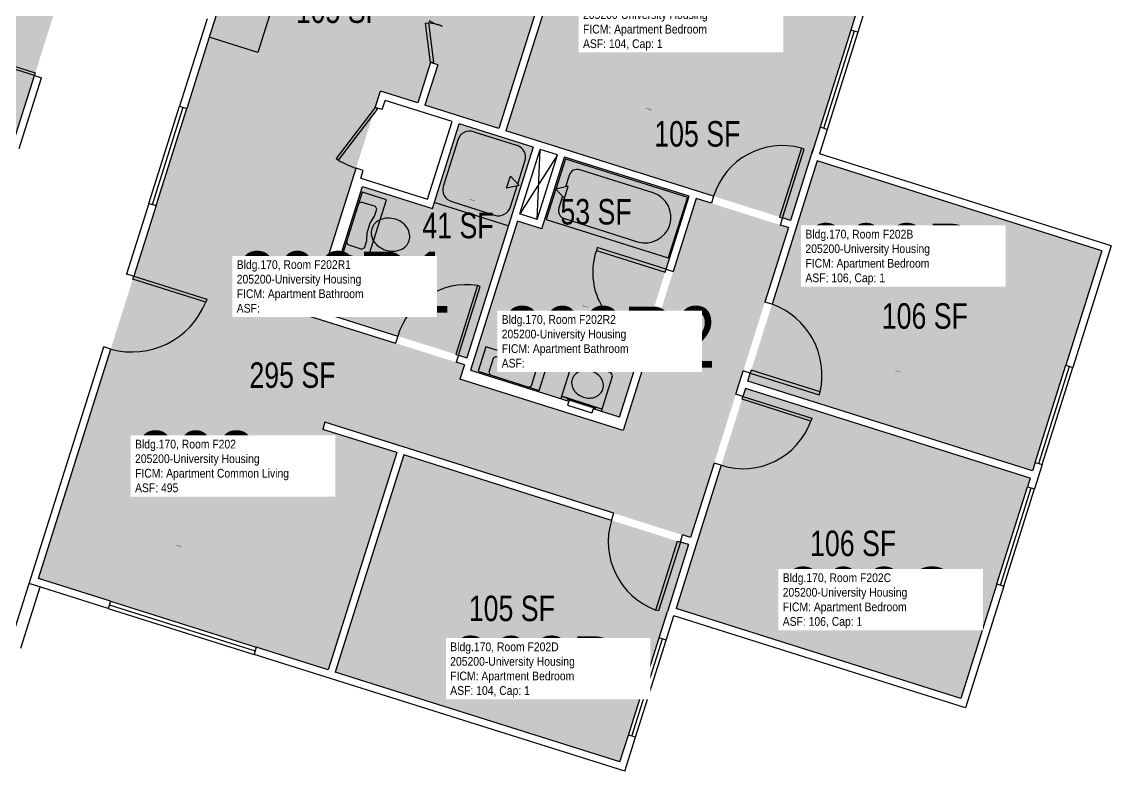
# Model space of a CAD drawing. Header units: inches. Extents: x -56 to 1185, y -144 to 3121.
# Drawn here: x 558 to 1071, y 2172 to 2525 of the extents above; entities that cross this region are included whole.
import ezdxf
from ezdxf.enums import TextEntityAlignment as Align

# ---------------------------------------------------------------- set-up
doc = ezdxf.new("R2010")
doc.units = ezdxf.units.IN
doc.header["$LTSCALE"] = 10
doc.header["$MEASUREMENT"] = 0
for name, color, linetype in [('A-DOOR', 2, 'CONTINUOUS'), ('A-FLOR', 3, 'CONTINUOUS'), ('A-GLAZ', 1, 'CONTINUOUS'), ('A-IDEN-RNUM', 7, 'CONTINUOUS'), ('A-IDEN-SNUM', 4, 'CONTINUOUS'), ('A-IDEN-VNUM', 4, 'CONTINUOUS'), ('A-WALL', 5, 'CONTINUOUS'), ('AREA-TEXT', 3, 'CONTINUOUS'), ('P-SANR-FIXT', 2, 'CONTINUOUS'), ('Rooms-Category-Color', 7, 'CONTINUOUS'), ('Rooms-College-Color', 7, 'CONTINUOUS'), ('Rooms-Department-Color', 7, 'CONTINUOUS'), ('Rooms-Division-Color', 7, 'CONTINUOUS'), ('Rooms-Information', 7, 'CONTINUOUS')]:
    doc.layers.add(name, color=color, linetype=linetype)
doc.styles.add('CP_AREA', font='arial.ttf', dxfattribs={"height": 15})
doc.styles.add('CP_ROOMSNUMBER', font='arial.ttf', dxfattribs={"height": 1})
doc.styles.add('CP_ROOMVNUMBER', font='arial.ttf', dxfattribs={"width": 0.85, "height": 0.075})

msp = doc.modelspace()

# ---------------------------------------------------------------- hatches: boundary and pattern name
at = {"layer": 'Rooms-Category-Color', "true_color": 0x728ef3}
for points in [[(255.86, 2476.53), (301.86, 2622.45), (474.01, 2568.19), (475.06, 2571.52), (440.25, 2582.5), (472.5, 2684.79), (608.88, 2641.79), (528.53, 2386.91), (447.94, 2412.31), (481.31, 2518.17), (408.35, 2541.18), (410.45, 2547.85), (333.68, 2572.06), (299.25, 2462.85)], [(814.87, 2576.85), (782.63, 2474.57), (747.82, 2485.54), (753.83, 2504.61), (750.49, 2505.67), (744.48, 2486.59), (646.24, 2517.56), (678.49, 2619.85), (776.72, 2588.88), (761.31, 2540), (764.65, 2538.95), (780.06, 2587.83), (814.87, 2576.85)], [(919.98, 2431.26), (952.23, 2533.55), (818.23, 2575.79), (785.98, 2473.5)], [(918.91, 2427.93), (872.91, 2282.01), (700.76, 2336.28), (699.71, 2332.94), (734.52, 2321.97), (702.28, 2219.68), (565.89, 2262.67), (646.24, 2517.56), (726.84, 2492.15), (693.47, 2386.29), (766.42, 2363.29), (764.32, 2356.61), (841.09, 2332.41), (875.52, 2441.61)], [(798.74, 2465.82), (767.47, 2366.63), (699.76, 2387.97), (718.44, 2447.22), (751.34, 2436.85), (763.93, 2476.79)], [(872.18, 2442.67), (839.4, 2338.7), (769.31, 2360.8), (791.44, 2431.02), (802.89, 2427.41), (813.53, 2461.16)], [(899.79, 2355.58), (932.49, 2459.29), (1066.49, 2417.05), (1033.79, 2313.33)], [(866.04, 2248.52), (898.74, 2352.24), (1032.74, 2309.99), (1000.04, 2206.28)], [(737.87, 2320.91), (705.63, 2218.62), (839.62, 2176.38), (871.87, 2278.66)]]:
    msp.add_hatch(color=171, dxfattribs=at).paths.add_polyline_path(points)
at = {"layer": 'Rooms-College-Color', "true_color": 0xadadad}
for points in [[(255.86, 2476.53), (301.86, 2622.45), (474.01, 2568.19), (475.06, 2571.52), (440.25, 2582.5), (472.5, 2684.79), (608.88, 2641.79), (528.53, 2386.91), (447.94, 2412.31), (481.31, 2518.17), (408.35, 2541.18), (410.45, 2547.85), (333.68, 2572.06), (299.25, 2462.85)], [(814.87, 2576.85), (782.63, 2474.57), (747.82, 2485.54), (753.83, 2504.61), (750.49, 2505.67), (744.48, 2486.59), (646.24, 2517.56), (678.49, 2619.85), (776.72, 2588.88), (761.31, 2540), (764.65, 2538.95), (780.06, 2587.83), (814.87, 2576.85)], [(919.98, 2431.26), (952.23, 2533.55), (818.23, 2575.79), (785.98, 2473.5)], [(918.91, 2427.93), (872.91, 2282.01), (700.76, 2336.28), (699.71, 2332.94), (734.52, 2321.97), (702.28, 2219.68), (565.89, 2262.67), (646.24, 2517.56), (726.84, 2492.15), (693.47, 2386.29), (766.42, 2363.29), (764.32, 2356.61), (841.09, 2332.41), (875.52, 2441.61)], [(798.74, 2465.82), (767.47, 2366.63), (699.76, 2387.97), (718.44, 2447.22), (751.34, 2436.85), (763.93, 2476.79)], [(872.18, 2442.67), (839.4, 2338.7), (769.31, 2360.8), (791.44, 2431.02), (802.89, 2427.41), (813.53, 2461.16)], [(899.79, 2355.58), (932.49, 2459.29), (1066.49, 2417.05), (1033.79, 2313.33)], [(866.04, 2248.52), (898.74, 2352.24), (1032.74, 2309.99), (1000.04, 2206.28)], [(737.87, 2320.91), (705.63, 2218.62), (839.62, 2176.38), (871.87, 2278.66)]]:
    msp.add_hatch(color=253, dxfattribs=at).paths.add_polyline_path(points)
at = {"layer": 'Rooms-Department-Color', "true_color": 0x604aed}
for points in [[(255.86, 2476.53), (301.86, 2622.45), (474.01, 2568.19), (475.06, 2571.52), (440.25, 2582.5), (472.5, 2684.79), (608.88, 2641.79), (528.53, 2386.91), (447.94, 2412.31), (481.31, 2518.17), (408.35, 2541.18), (410.45, 2547.85), (333.68, 2572.06), (299.25, 2462.85)], [(814.87, 2576.85), (782.63, 2474.57), (747.82, 2485.54), (753.83, 2504.61), (750.49, 2505.67), (744.48, 2486.59), (646.24, 2517.56), (678.49, 2619.85), (776.72, 2588.88), (761.31, 2540), (764.65, 2538.95), (780.06, 2587.83), (814.87, 2576.85)], [(919.98, 2431.26), (952.23, 2533.55), (818.23, 2575.79), (785.98, 2473.5)], [(918.91, 2427.93), (872.91, 2282.01), (700.76, 2336.28), (699.71, 2332.94), (734.52, 2321.97), (702.28, 2219.68), (565.89, 2262.67), (646.24, 2517.56), (726.84, 2492.15), (693.47, 2386.29), (766.42, 2363.29), (764.32, 2356.61), (841.09, 2332.41), (875.52, 2441.61)], [(798.74, 2465.82), (767.47, 2366.63), (699.76, 2387.97), (718.44, 2447.22), (751.34, 2436.85), (763.93, 2476.79)], [(872.18, 2442.67), (839.4, 2338.7), (769.31, 2360.8), (791.44, 2431.02), (802.89, 2427.41), (813.53, 2461.16)], [(899.79, 2355.58), (932.49, 2459.29), (1066.49, 2417.05), (1033.79, 2313.33)], [(866.04, 2248.52), (898.74, 2352.24), (1032.74, 2309.99), (1000.04, 2206.28)], [(737.87, 2320.91), (705.63, 2218.62), (839.62, 2176.38), (871.87, 2278.66)]]:
    msp.add_hatch(color=173, dxfattribs=at).paths.add_polyline_path(points)
at = {"layer": 'Rooms-Division-Color', "true_color": 0x604aed}
for points in [[(255.86, 2476.53), (301.86, 2622.45), (474.01, 2568.19), (475.06, 2571.52), (440.25, 2582.5), (472.5, 2684.79), (608.88, 2641.79), (528.53, 2386.91), (447.94, 2412.31), (481.31, 2518.17), (408.35, 2541.18), (410.45, 2547.85), (333.68, 2572.06), (299.25, 2462.85)], [(814.87, 2576.85), (782.63, 2474.57), (747.82, 2485.54), (753.83, 2504.61), (750.49, 2505.67), (744.48, 2486.59), (646.24, 2517.56), (678.49, 2619.85), (776.72, 2588.88), (761.31, 2540), (764.65, 2538.95), (780.06, 2587.83), (814.87, 2576.85)], [(919.98, 2431.26), (952.23, 2533.55), (818.23, 2575.79), (785.98, 2473.5)], [(918.91, 2427.93), (872.91, 2282.01), (700.76, 2336.28), (699.71, 2332.94), (734.52, 2321.97), (702.28, 2219.68), (565.89, 2262.67), (646.24, 2517.56), (726.84, 2492.15), (693.47, 2386.29), (766.42, 2363.29), (764.32, 2356.61), (841.09, 2332.41), (875.52, 2441.61)], [(798.74, 2465.82), (767.47, 2366.63), (699.76, 2387.97), (718.44, 2447.22), (751.34, 2436.85), (763.93, 2476.79)], [(872.18, 2442.67), (839.4, 2338.7), (769.31, 2360.8), (791.44, 2431.02), (802.89, 2427.41), (813.53, 2461.16)], [(899.79, 2355.58), (932.49, 2459.29), (1066.49, 2417.05), (1033.79, 2313.33)], [(866.04, 2248.52), (898.74, 2352.24), (1032.74, 2309.99), (1000.04, 2206.28)], [(737.87, 2320.91), (705.63, 2218.62), (839.62, 2176.38), (871.87, 2278.66)]]:
    msp.add_hatch(color=173, dxfattribs=at).paths.add_polyline_path(points)

# ---------------------------------------------------------------- linework, layer by layer
at = {"layer": 'A-DOOR'}
for p, q in [((748.05, 2524.1), (749.45, 2524.28)), ((750.5, 2505.66), (748.05, 2524.1)), ((749.45, 2524.28), (751.9, 2505.85)), ((564, 2499.45), (529.67, 2510.27)), ((530.09, 2511.63), (564.43, 2500.8)), ((751.9, 2505.85), (750.5, 2505.66)), ((564.43, 2500.8), (564, 2499.45)), ((724.44, 2484.52), (706.05, 2460.46)), ((707.17, 2459.6), (725.56, 2483.66)), ((725.56, 2483.66), (724.44, 2484.52)), ((925.03, 2465.32), (914.8, 2432.89)), ((916.16, 2432.46), (926.38, 2464.89)), ((926.38, 2464.89), (925.03, 2465.32)), ((706.05, 2460.46), (707.17, 2459.6)), ((914.8, 2432.89), (916.16, 2432.46)), ((828.93, 2418.55), (828.51, 2417.19)), ((828.51, 2417.19), (860.93, 2406.97)), ((861.36, 2408.32), (828.93, 2418.55)), ((860.93, 2406.97), (861.36, 2408.32)), ((610.34, 2403.67), (610.77, 2405.02)), ((644.68, 2392.84), (610.34, 2403.67)), ((610.77, 2405.02), (645.11, 2394.19)), ((772.53, 2400.68), (762.31, 2368.25)), ((763.66, 2367.82), (773.89, 2400.25)), ((773.89, 2400.25), (772.53, 2400.68)), ((645.11, 2394.19), (644.68, 2392.84)), ((762.31, 2368.25), (763.66, 2367.82)), ((901.41, 2360.75), (900.98, 2359.4)), ((900.98, 2359.4), (933.41, 2349.17)), ((933.84, 2350.52), (901.41, 2360.75)), ((933.41, 2349.17), (933.84, 2350.52)), ((897.1, 2347.08), (897.53, 2348.43)), ((929.53, 2336.85), (897.1, 2347.08)), ((897.53, 2348.43), (929.95, 2338.2)), ((929.95, 2338.2), (929.53, 2336.85)), ((856.47, 2247.87), (866.7, 2280.29)), ((868.05, 2279.87), (857.82, 2247.44)), ((866.7, 2280.29), (868.05, 2279.87)), ((857.82, 2247.44), (856.47, 2247.87))]:
    msp.add_line(p, q, dxfattribs=at)
for centre, radius, start, end in [((564.94, 2497.51), 37.6, 74.754, 157.9497), ((747.08, 2498.69), 25.7, 69.9013, 84.7065), ((762.52, 2547.66), 25.7, 240.2968, 255.102), ((916.01, 2432.78), 33.77, 74.5066, 162.9344), ((730.29, 2500.01), 46.56, 240.2319, 251.365), ((858.68, 2406.88), 31.88, 161.1186, 256.3225), ((767.5, 2367.2), 33.85, 81.4503, 163.4464), ((609.83, 2406.96), 37.6, 254.754, 337.9497), ((899.3, 2358.45), 35.43, 347.074, 70.3671), ((897.57, 2348.39), 33.98, 252.419, 340.1466), ((868.51, 2280.07), 34.38, 163.0601, 249.5054)]:
    msp.add_arc(centre, radius, start, end, dxfattribs=at)
at = {"layer": 'A-FLOR'}
for p, q in [((810.2, 2462.21), (792.5, 2434.36)), ((800.61, 2431.8), (802.09, 2464.76))]:
    msp.add_line(p, q, dxfattribs=at)
at = {"layer": 'A-GLAZ'}
for p, q in [((948.23, 2520.91), (933.8, 2475.13)), ((949.9, 2520.39), (935.47, 2474.61)), ((951.57, 2519.86), (937.14, 2474.08)), ((617.92, 2439.33), (632.35, 2485.11)), ((619.59, 2438.8), (634.02, 2484.58)), ((621.26, 2438.28), (635.69, 2484.06)), ((1035.06, 2317.39), (1049.49, 2363.17)), ((1036.73, 2316.86), (1051.16, 2362.64)), ((1038.39, 2316.34), (1052.83, 2362.12)), ((1017.02, 2260.17), (1031.45, 2305.94)), ((1018.68, 2259.64), (1033.12, 2305.42)), ((1020.35, 2259.11), (1034.79, 2304.89)), ((599.75, 2252), (668.42, 2230.35)), ((598.7, 2248.66), (667.37, 2227.01)), ((599.23, 2250.33), (667.89, 2228.68)), ((843.6, 2189.02), (858.03, 2234.79)), ((845.27, 2188.49), (859.7, 2234.27)), ((846.94, 2187.96), (861.37, 2233.74))]:
    msp.add_line(p, q, dxfattribs=at)
at = {"layer": 'A-WALL'}
for p, q in [((814.88, 2576.85), (782.63, 2474.56)), ((818.22, 2575.79), (785.97, 2473.51)), ((654.67, 2544.26), (646.25, 2517.56)), ((952.22, 2533.55), (948.23, 2520.91)), ((956.38, 2535.12), (951.57, 2519.86)), ((645.32, 2526.24), (632.35, 2485.11)), ((951.57, 2519.86), (948.23, 2520.91)), ((646.25, 2517.56), (635.69, 2484.06)), ((750.5, 2505.66), (744.48, 2486.59)), ((753.84, 2504.61), (747.82, 2485.53)), ((753.84, 2504.61), (750.5, 2505.66)), ((553.51, 2466.19), (564, 2499.45)), ((556.85, 2465.14), (567.34, 2498.4)), ((564, 2499.45), (567.34, 2498.4)), ((724.44, 2484.52), (726.84, 2492.15)), ((744.48, 2486.59), (726.84, 2492.15)), ((727.77, 2483.47), (729.13, 2487.76)), ((760.6, 2477.84), (729.13, 2487.76)), ((632.35, 2485.11), (635.69, 2484.06)), ((727.77, 2483.47), (724.44, 2484.52)), ((782.63, 2474.56), (747.82, 2485.53)), ((749.06, 2441.24), (760.6, 2477.84)), ((751.35, 2436.85), (763.94, 2476.78)), ((798.75, 2465.81), (763.94, 2476.78)), ((883.73, 2442.69), (785.97, 2473.51)), ((933.8, 2475.13), (929.89, 2462.73)), ((937.14, 2474.08), (933.53, 2462.64)), ((937.14, 2474.08), (933.8, 2475.13)), ((798.75, 2465.81), (767.48, 2366.62)), ((792.5, 2434.36), (802.09, 2464.76)), ((800.61, 2431.8), (810.19, 2462.2)), ((810.19, 2462.2), (802.09, 2464.76)), ((930.49, 2464.64), (919.97, 2431.26)), ((1070.87, 2419.34), (933.53, 2462.64)), ((802.89, 2427.41), (813.53, 2461.15)), ((872.19, 2442.66), (813.53, 2461.15)), ((932.48, 2459.3), (911.21, 2391.82)), ((1066.48, 2417.05), (932.48, 2459.3)), ((693.47, 2386.29), (715.42, 2455.91)), ((718.75, 2454.86), (715.42, 2455.91)), ((717.59, 2451.16), (718.75, 2454.86)), ((706.38, 2408.95), (718.44, 2447.22)), ((717.59, 2451.16), (749.06, 2441.24)), ((718.44, 2447.22), (751.35, 2436.85)), ((861.36, 2408.32), (872.19, 2442.66)), ((875.52, 2441.6), (864.7, 2407.27)), ((882.68, 2439.35), (875.52, 2441.6)), ((883.73, 2442.69), (882.68, 2439.35)), ((617.92, 2439.33), (607.43, 2406.07)), ((621.26, 2438.28), (610.77, 2405.02)), ((617.92, 2439.33), (621.26, 2438.28)), ((791.45, 2431.02), (769.31, 2360.8)), ((802.89, 2427.41), (791.45, 2431.02)), ((800.61, 2431.8), (792.5, 2434.36)), ((916.16, 2432.46), (915.1, 2429.13)), ((919.97, 2431.26), (916.16, 2432.46)), ((918.92, 2427.92), (907.87, 2392.87)), ((918.92, 2427.92), (915.1, 2429.13)), ((1066.48, 2417.05), (1049.49, 2363.17)), ((1070.87, 2419.34), (1052.83, 2362.12)), ((610.77, 2405.02), (607.43, 2406.07)), ((704.47, 2409.55), (700.86, 2398.11)), ((706.38, 2408.95), (704.47, 2409.55)), ((861.36, 2408.32), (864.7, 2407.27)), ((699.76, 2387.97), (702.77, 2397.51)), ((702.77, 2397.51), (700.86, 2398.11)), ((911.21, 2391.82), (907.87, 2392.87)), ((693.47, 2386.29), (734, 2373.51)), ((699.76, 2387.97), (735.05, 2376.84)), ((735.05, 2376.84), (734, 2373.51)), ((839.41, 2338.7), (851.14, 2375.9)), ((854.48, 2374.84), (841.1, 2332.4)), ((851.14, 2375.9), (854.48, 2374.84)), ((561.5, 2260.39), (596.61, 2371.74)), ((565.89, 2262.67), (599.95, 2370.68)), ((599.95, 2370.68), (596.61, 2371.74)), ((763.66, 2367.82), (762.61, 2364.49)), ((766.43, 2363.28), (762.61, 2364.49)), ((763.66, 2367.82), (767.48, 2366.62)), ((766.43, 2363.28), (764.32, 2356.61)), ((769.31, 2360.8), (815.57, 2346.22)), ((894.19, 2349.48), (897.64, 2360.45)), ((900.98, 2359.4), (897.64, 2360.45)), ((899.78, 2355.58), (900.98, 2359.4)), ((1049.49, 2363.17), (1052.83, 2362.12)), ((841.1, 2332.4), (764.32, 2356.61)), ((1033.78, 2313.34), (899.78, 2355.58)), ((897.53, 2348.43), (894.19, 2349.48)), ((898.73, 2352.24), (897.53, 2348.43)), ((1032.73, 2310), (898.73, 2352.24)), ((815.57, 2346.22), (814.97, 2344.31)), ((814.97, 2344.31), (826.41, 2340.7)), ((827.01, 2342.61), (826.41, 2340.7)), ((839.41, 2338.7), (827.01, 2342.61)), ((700.77, 2336.28), (699.71, 2332.94)), ((836.67, 2293.43), (700.77, 2336.28)), ((734.53, 2321.96), (699.71, 2332.94)), ((734.53, 2321.96), (702.28, 2219.68)), ((737.86, 2320.91), (705.62, 2218.62)), ((835.62, 2290.09), (737.86, 2320.91)), ((887.3, 2316), (866.03, 2248.52)), ((883.96, 2317.05), (872.91, 2282)), ((887.3, 2316), (883.96, 2317.05)), ((1035.06, 2317.39), (1033.78, 2313.34)), ((1038.39, 2316.34), (1034.79, 2304.89)), ((1035.06, 2317.39), (1038.39, 2316.34)), ((1032.73, 2310), (1031.45, 2305.94)), ((1031.45, 2305.94), (1034.79, 2304.89)), ((835.62, 2290.09), (836.67, 2293.43)), ((868.05, 2279.87), (869.1, 2283.21)), ((872.91, 2282), (869.1, 2283.21)), ((871.86, 2278.67), (861.94, 2247.19)), ((871.86, 2278.67), (868.05, 2279.87)), ((599.75, 2252), (565.89, 2262.67)), ((552.41, 2231.54), (561.5, 2260.39)), ((557.65, 2229.88), (566.75, 2258.73)), ((598.7, 2248.66), (561.5, 2260.39)), ((1017.02, 2260.17), (1000.03, 2206.28)), ((1020.35, 2259.11), (1002.31, 2201.89)), ((1017.02, 2260.17), (1020.35, 2259.11)), ((599.75, 2252), (598.7, 2248.66)), ((858.03, 2234.79), (861.94, 2247.19)), ((1000.03, 2206.28), (866.03, 2248.52)), ((861.37, 2233.74), (864.98, 2245.19)), ((1002.31, 2201.89), (864.98, 2245.19)), ((861.37, 2233.74), (858.03, 2234.79)), ((668.42, 2230.35), (667.37, 2227.01)), ((841.9, 2171.99), (667.37, 2227.01)), ((702.28, 2219.68), (668.42, 2230.35)), ((839.61, 2176.38), (705.62, 2218.62)), ((839.61, 2176.38), (843.6, 2189.02)), ((841.9, 2171.99), (846.94, 2187.96)), ((846.94, 2187.96), (843.6, 2189.02))]:
    msp.add_line(p, q, dxfattribs=at)
at = {"layer": 'P-SANR-FIXT'}
for p, q in [((701.39, 2612.63), (669.14, 2510.34)), ((669.14, 2510.34), (646.25, 2517.56)), ((770.8, 2473.05), (790.99, 2466.68)), ((763.27, 2469.13), (756.5, 2447.67)), ((791.51, 2448.37), (794.91, 2459.16)), ((813.94, 2460.36), (804.92, 2431.75)), ((813.94, 2460.36), (871.4, 2442.25)), ((786.25, 2446.42), (788.05, 2452.14)), ((788.05, 2452.14), (792.11, 2447.72)), ((815.68, 2452.51), (813.96, 2447.06)), ((855.19, 2444.27), (820.71, 2455.14)), ((792.11, 2447.72), (786.25, 2446.42)), ((788.14, 2437.7), (791.24, 2447.53)), ((815.29, 2447.36), (809.43, 2446.06)), ((813.48, 2441.64), (815.29, 2447.36)), ((718.23, 2444.54), (709.21, 2415.92)), ((729.67, 2440.93), (718.23, 2444.54)), ((809.43, 2446.06), (813.48, 2441.64)), ((812.56, 2442.64), (810.84, 2437.19)), ((871.4, 2442.25), (862.38, 2413.64)), ((716.57, 2439.29), (710.86, 2421.17)), ((717.83, 2439.94), (716.57, 2439.29)), ((724.5, 2437.84), (717.83, 2439.94)), ((720.65, 2412.32), (729.67, 2440.93)), ((724.1, 2433.25), (725.16, 2436.58)), ((725.16, 2436.58), (724.5, 2437.84)), ((787.06, 2428.73), (752.25, 2439.71)), ((760.42, 2440.15), (780.61, 2433.78)), ((722.13, 2430.26), (724.1, 2433.25)), ((804.92, 2431.75), (862.38, 2413.64)), ((813.47, 2432.15), (847.94, 2421.28)), ((720.59, 2425.44), (722.08, 2430.15)), ((710.86, 2421.17), (711.51, 2419.92)), ((719.49, 2418.63), (720.5, 2421.8)), ((720.5, 2421.8), (720.59, 2425.44)), ((709.21, 2415.92), (720.65, 2412.32)), ((711.51, 2419.92), (718.19, 2417.81)), ((718.19, 2417.81), (719.29, 2418.38)), ((702.64, 2393.35), (708.65, 2412.43)), ((708.65, 2412.43), (703.54, 2396.22)), ((723.91, 2407.62), (707.58, 2412.77)), ((707.28, 2409.72), (703.07, 2396.37)), ((707.75, 2409.57), (707.28, 2409.72)), ((719.78, 2389.52), (724.89, 2405.74)), ((703.54, 2396.22), (703.07, 2396.37)), ((717.9, 2388.54), (701.57, 2393.69)), ((776.57, 2371.75), (772.96, 2360.31)), ((805.18, 2362.73), (776.57, 2371.75)), ((779.96, 2366.31), (777.91, 2359.79)), ((781.27, 2367.12), (780.17, 2366.55)), ((784.61, 2366.07), (781.27, 2367.12)), ((787.59, 2364.1), (784.61, 2366.07)), ((792.36, 2362.58), (787.7, 2364.05)), ((835, 2359.62), (818.78, 2364.73)), ((772.96, 2360.31), (801.57, 2351.29)), ((777.91, 2359.79), (778.56, 2358.54)), ((796.05, 2362.46), (792.47, 2362.56)), ((799.22, 2361.46), (796.05, 2362.46)), ((797.94, 2353.48), (800.04, 2360.16)), ((800.04, 2360.16), (799.47, 2361.26)), ((801.57, 2351.29), (805.18, 2362.73)), ((816.9, 2363.75), (811.75, 2347.42)), ((778.56, 2358.54), (796.68, 2352.83)), ((835.98, 2357.74), (830.83, 2341.41)), ((796.68, 2352.83), (797.94, 2353.48)), ((831.17, 2342.48), (812.09, 2348.49)), ((812.09, 2348.49), (828.3, 2343.38)), ((814.95, 2347.59), (814.8, 2347.11)), ((814.8, 2347.11), (828.15, 2342.91)), ((828.3, 2343.38), (828.15, 2342.91))]:
    msp.add_line(p, q, dxfattribs=at)
for centre, radius, start, end in [((768.99, 2467.33), 6, 72.5017, 162.5017), ((789.18, 2460.96), 6, 342.5017, 72.5017), ((819.51, 2451.31), 4.02, 72.5017, 162.5017), ((762.23, 2445.87), 6, 162.5017, 252.5017), ((851.57, 2432.77), 12.05, 252.5017, 72.5017), ((782.42, 2439.5), 6, 252.5017, 342.5017), ((814.68, 2435.98), 4.02, 162.5017, 252.5017), ((729.95, 2424.36), 7.89, 111.9741, 135.8005), ((730.49, 2423.03), 9.33, 91.337, 111.9741), ((730.54, 2421.18), 11.18, 72.5017, 91.337), ((731.87, 2423.53), 8.55, 53.6663, 76.2771), ((722.48, 2430.03), 0.418, 146.5563, 162.5017), ((728.82, 2425.47), 6.3, 162.5017, 189.2028), ((728.82, 2425.47), 6.3, 135.8005, 162.5017), ((730.87, 2422.17), 10.24, 33.0292, 53.6663), ((732.84, 2423.45), 7.89, 9.2028, 33.0292), ((730.38, 2425.72), 7.89, 189.2028, 213.0292), ((731.59, 2426.51), 9.33, 213.0292, 233.6663), ((734.41, 2423.71), 6.3, 315.8005, 342.5017), ((734.41, 2423.71), 6.3, 342.5017, 9.2028), ((719.1, 2418.75), 0.418, 297.5017, 342.5017), ((732.69, 2428), 11.18, 233.6663, 252.5017), ((732.69, 2428), 11.18, 252.5017, 271.337), ((732.73, 2426.15), 9.33, 271.337, 291.9741), ((733.27, 2424.81), 7.89, 291.9741, 315.8005), ((715.73, 2400.18), 7.65, 122.4007, 143.2723), ((715.16, 2401.07), 6.59, 98.6932, 122.4007), ((714.98, 2402.23), 5.42, 72.5017, 98.6932), ((714.98, 2402.23), 5.42, 46.3101, 72.5017), ((714.17, 2401.39), 6.59, 22.6026, 46.3101), ((723.46, 2406.19), 1.5, 342.5017, 72.5017), ((716.81, 2399.37), 9, 162.5017, 181.731), ((716.81, 2399.37), 9, 143.2723, 162.5017), ((713.19, 2400.98), 7.65, 1.731, 22.6026), ((711.84, 2400.94), 9, 342.5017, 1.731), ((715.46, 2399.33), 7.65, 181.731, 202.6026), ((714.48, 2398.92), 6.59, 202.6026, 226.3101), ((712.93, 2400.13), 7.65, 302.4007, 323.2723), ((711.84, 2400.94), 9, 323.2723, 342.5017), ((713.67, 2398.08), 5.42, 226.3101, 252.5017), ((713.67, 2398.08), 5.42, 252.5017, 278.6932), ((713.49, 2399.24), 6.59, 278.6932, 302.4007), ((718.35, 2389.97), 1.5, 252.5017, 342.5017), ((795.68, 2372.84), 10.24, 123.0292, 143.6663), ((794.4, 2374.81), 7.89, 99.2028, 123.0292), ((794.14, 2376.38), 6.3, 72.5017, 99.2028), ((794.14, 2376.38), 6.3, 45.8005, 72.5017), ((793.04, 2375.24), 7.89, 21.9741, 45.8005), ((796.68, 2372.51), 11.18, 162.5017, 181.337), ((794.32, 2373.84), 8.55, 143.6663, 166.2771), ((791.7, 2374.7), 9.33, 1.337, 21.9741), ((789.85, 2374.66), 11.18, 342.5017, 1.337), ((794.83, 2372.46), 9.33, 181.337, 201.9741), ((789.85, 2374.66), 11.18, 323.6663, 342.5017), ((780.36, 2366.18), 0.418, 117.5017, 162.5017), ((793.49, 2371.92), 7.89, 201.9741, 225.8005), ((787.82, 2364.45), 0.418, 236.5563, 252.5017), ((792.38, 2370.79), 6.3, 225.8005, 252.5017), ((792.38, 2370.79), 6.3, 252.5017, 279.2028), ((792.13, 2372.35), 7.89, 279.2028, 303.0292), ((791.34, 2373.56), 9.33, 303.0292, 323.6663), ((818.33, 2363.3), 1.5, 72.5017, 162.5017), ((792.48, 2362.98), 0.418, 252.5017, 268.447), ((799.1, 2361.06), 0.418, 27.5017, 72.5017), ((823.13, 2354.01), 6.59, 112.6026, 136.3101), ((823.54, 2353.03), 7.65, 91.731, 112.6026), ((823.58, 2351.68), 9, 72.5017, 91.731), ((823.58, 2351.68), 9, 53.2723, 72.5017), ((824.39, 2352.76), 7.65, 32.4007, 53.2723), ((834.55, 2358.19), 1.5, 342.5017, 72.5017), ((822.29, 2354.82), 5.42, 162.5017, 188.6932), ((823.45, 2355), 6.59, 188.6932, 212.4007), ((822.29, 2354.82), 5.42, 136.3101, 162.5017), ((825.28, 2353.33), 6.59, 8.6932, 32.4007), ((826.44, 2353.51), 5.42, 342.5017, 8.6932), ((824.34, 2355.57), 7.65, 212.4007, 233.2723), ((825.15, 2356.65), 9, 233.2723, 252.5017), ((825.6, 2354.32), 6.59, 292.6026, 316.3101), ((826.44, 2353.51), 5.42, 316.3101, 342.5017), ((825.15, 2356.65), 9, 252.5017, 271.731), ((825.19, 2355.3), 7.65, 271.731, 292.6026)]:
    msp.add_arc(centre, radius, start, end, dxfattribs=at)

# ---------------------------------------------------------------- texts
at = {"layer": 'A-IDEN-RNUM', "style": 'CP_ROOMSNUMBER'}
for s, rotation, p in [('0202-A0', 342.88, (851.98, 2483.87)), ('0202-R1', 342.88, (768.5, 2441.03)), ('0202-R2', 342.88, (822.01, 2391.03)), ('0202-B0', 342.9128, (969.27, 2360.36)), ('0202-00', 342.9128, (630.79, 2278.15)), ('0202-C0', 342.88, (935.58, 2248.4)), ('0202-D0', 342.9128, (766.73, 2225.82))]:
    msp.add_text(s, height=0.36, rotation=rotation, dxfattribs=at).set_placement(p)
at = {"layer": 'A-IDEN-SNUM', "style": 'CP_ROOMSNUMBER'}
for s, rotation, p in [('1700F202A0', 342.88, (851.98, 2483.87)), ('1700F202R1', 342.88, (768.5, 2441.03)), ('1700F202R2', 342.88, (822.01, 2391.03)), ('1700F202B0', 342.9128, (969.27, 2360.36)), ('1700F20200', 342.9128, (630.79, 2278.15)), ('1700F202C0', 342.88, (935.58, 2248.4)), ('1700F202D0', 342.9128, (766.73, 2225.82))]:
    msp.add_text(s, height=0.36, rotation=rotation, dxfattribs=at).set_placement(p)
at = {"layer": 'A-IDEN-VNUM', "style": 'CP_ROOMVNUMBER', "width": 0.85}
for s, p in [('202A', (822.24, 2511.19)), ('202B', (926.92, 2400.96)), ('202R1', (659.24, 2387.81)), ('202R2', (783.96, 2361.97)), ('202', (611.38, 2303.29)), ('202C', (916.24, 2239.2)), ('202D', (759.74, 2206.68))]:
    msp.add_text(s, height=28.8, dxfattribs=at).set_placement(p)
at = {"layer": 'AREA-TEXT', "style": 'CP_AREA', "width": 0.75}
for s, p in [('105 SF', (707.32, 2530.25)), ('105 SF', (876.05, 2472.05)), ('53 SF', (828.38, 2435.37)), ('41 SF', (763.39, 2428.88)), ('106 SF', (983.14, 2386.31)), ('295 SF', (685.48, 2358.47)), ('106 SF', (949.39, 2279.26)), ('105 SF', (788.75, 2248.64))]:
    msp.add_text(s, height=12, dxfattribs=at).set_placement(p, align=Align.MIDDLE_CENTER)

# ---------------------------------------------------------------- next in the draw order: texts
at = {"layer": 'Rooms-Information', "char_height": 4.1143, "width": 92.16, "attachment_point": 7, "style": 'CP_ROOMVNUMBER', "bg_fill": 3, "box_fill_scale": 1.5, "bg_fill_color": 256, "bg_fill_true_color": 13158600, "bg_fill_transparency": 0}
for s, insert in [('Bldg.170, Room F202A^M^J205200-University Housing^M^JFICM: Apartment Bedroom^M^JASF: 104, Cap: 1', (822.24, 2511.19)), ('Bldg.170, Room F202B^M^J205200-University Housing^M^JFICM: Apartment Bedroom^M^JASF: 106, Cap: 1', (926.92, 2400.96)), ('Bldg.170, Room F202R1^M^J205200-University Housing^M^JFICM: Apartment Bathroom^M^JASF: ', (659.24, 2387.81)), ('Bldg.170, Room F202R2^M^J205200-University Housing^M^JFICM: Apartment Bathroom^M^JASF: ', (783.96, 2361.97)), ('Bldg.170, Room F202^M^J205200-University Housing^M^JFICM: Apartment Common Living^M^JASF: 495', (611.38, 2303.29)), ('Bldg.170, Room F202C^M^J205200-University Housing^M^JFICM: Apartment Bedroom^M^JASF: 106, Cap: 1', (916.24, 2239.2)), ('Bldg.170, Room F202D^M^J205200-University Housing^M^JFICM: Apartment Bedroom^M^JASF: 104, Cap: 1', (759.74, 2206.68))]:
    msp.add_mtext(s, dxfattribs=dict(at, insert=insert))

doc.saveas('drawing.dxf')
